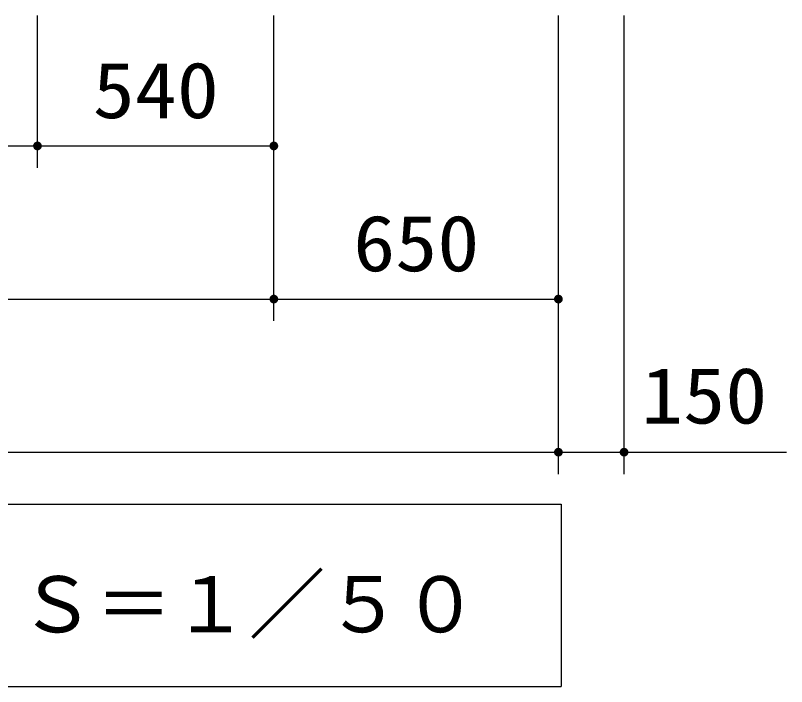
# Model space of a CAD drawing. Units: millimetres, scale not verified. Extents: x -14850 to 14850, y -10500 to 10500.
# Drawn here: x -8238 to -6476, y -7478 to -5944 of the extents above; entities that cross this region are included whole.
import ezdxf
from ezdxf.enums import TextEntityAlignment as Align

# ---------------------------------------------------------------- set-up
doc = ezdxf.new("R2010")
doc.units = ezdxf.units.MM
doc.header["$LTSCALE"] = 50
doc.layers.add('0-2_水管', color=3, linetype='Continuous', lineweight=25)
doc.layers.add('0-3_製作', color=5, linetype='Continuous', lineweight=25)
doc.styles.add('ＭＳ ゴシック', font='')
doc.styles.get('ＭＳ ゴシック').set_extended_font_data('MS Gothic')

msp = doc.modelspace()

# ---------------------------------------------------------------- linework, layer by layer
at = {"layer": '0-2_水管'}
msp.add_line((-10324.45, -7477.76), (-6991.12, -7477.76), dxfattribs=at)
msp.add_lwpolyline([(-10324.45, -7061.09), (-6991.12, -7061.09), (-6991.12, -7477.76)], dxfattribs=at)
at = {"layer": '0-3_製作', "color": 2}
for p, q in [((-8187.78, -6291.95), (-8187.78, -5943.52)), ((-7647.78, -6641.95), (-7647.78, -5943.52)), ((-6997.78, -6991.95), (-6997.78, -5943.52)), ((-6847.78, -6991.95), (-6847.78, -5943.52)), ((-8637.78, -6241.95), (-8187.78, -6241.95)), ((-8187.78, -6241.95), (-7647.78, -6241.95)), ((-10247.78, -6591.95), (-7647.78, -6591.95)), ((-7647.78, -6591.95), (-6997.78, -6591.95)), ((-10247.78, -6941.95), (-6997.78, -6941.95)), ((-6997.78, -6941.95), (-6847.78, -6941.95)), ((-6847.78, -6941.95), (-6476.49, -6941.95))]:
    msp.add_line(p, q, dxfattribs=at)
at = {"layer": '0-3_製作'}
for points in [[(-8195.49, -6235.58), (-8187.78, -6241.95), (-8196.23, -6236.59)], [(-8194.63, -6234.66), (-8187.78, -6241.95), (-8195.49, -6235.58)], [(-8193.66, -6233.86), (-8187.78, -6241.95), (-8194.63, -6234.66)], [(-8193.66, -6233.86), (-8187.78, -6231.95), (-8187.78, -6241.95)], [(-8192.6, -6233.19), (-8187.78, -6231.95), (-8193.66, -6233.86)], [(-8191.47, -6232.66), (-8187.78, -6231.95), (-8192.6, -6233.19)], [(-8190.27, -6232.27), (-8187.78, -6231.95), (-8191.47, -6232.66)], [(-8189.04, -6232.03), (-8187.78, -6231.95), (-8190.27, -6232.27)], [(-8187.78, -6231.95), (-8177.78, -6241.95), (-8187.78, -6241.95)], [(-8187.16, -6231.97), (-8177.78, -6241.95), (-8187.78, -6231.95)], [(-8185.91, -6232.13), (-8177.78, -6241.95), (-8187.16, -6231.97)], [(-8184.69, -6232.44), (-8177.78, -6241.95), (-8185.91, -6232.13)], [(-8184.69, -6232.44), (-8177.86, -6240.7), (-8177.78, -6241.95)], [(-8183.53, -6232.9), (-8177.86, -6240.7), (-8184.69, -6232.44)], [(-8183.53, -6232.9), (-8178.1, -6239.47), (-8177.86, -6240.7)], [(-8182.43, -6233.51), (-8178.1, -6239.47), (-8183.53, -6232.9)], [(-8182.43, -6233.51), (-8178.49, -6238.27), (-8178.1, -6239.47)], [(-8181.41, -6234.25), (-8178.49, -6238.27), (-8182.43, -6233.51)], [(-8181.41, -6234.25), (-8179.02, -6237.14), (-8178.49, -6238.27)], [(-8180.49, -6235.11), (-8179.02, -6237.14), (-8181.41, -6234.25)], [(-8180.49, -6235.11), (-8179.69, -6236.07), (-8179.02, -6237.14)], [(-7655.49, -6235.58), (-7647.78, -6241.95), (-7656.23, -6236.59)], [(-7654.63, -6234.66), (-7647.78, -6241.95), (-7655.49, -6235.58)], [(-7653.66, -6233.86), (-7647.78, -6241.95), (-7654.63, -6234.66)], [(-7653.66, -6233.86), (-7647.78, -6231.95), (-7647.78, -6241.95)], [(-7652.6, -6233.19), (-7647.78, -6231.95), (-7653.66, -6233.86)], [(-7651.47, -6232.66), (-7647.78, -6231.95), (-7652.6, -6233.19)], [(-7650.27, -6232.27), (-7647.78, -6231.95), (-7651.47, -6232.66)], [(-7649.04, -6232.03), (-7647.78, -6231.95), (-7650.27, -6232.27)], [(-7647.78, -6231.95), (-7637.78, -6241.95), (-7647.78, -6241.95)], [(-7647.16, -6231.97), (-7637.78, -6241.95), (-7647.78, -6231.95)], [(-7645.91, -6232.13), (-7637.78, -6241.95), (-7647.16, -6231.97)], [(-7644.69, -6232.44), (-7637.78, -6241.95), (-7645.91, -6232.13)], [(-7644.69, -6232.44), (-7637.86, -6240.7), (-7637.78, -6241.95)], [(-7643.53, -6232.9), (-7637.86, -6240.7), (-7644.69, -6232.44)], [(-7643.53, -6232.9), (-7638.1, -6239.47), (-7637.86, -6240.7)], [(-7642.43, -6233.51), (-7638.1, -6239.47), (-7643.53, -6232.9)], [(-7642.43, -6233.51), (-7638.49, -6238.27), (-7638.1, -6239.47)], [(-7641.41, -6234.25), (-7638.49, -6238.27), (-7642.43, -6233.51)], [(-7641.41, -6234.25), (-7639.02, -6237.14), (-7638.49, -6238.27)], [(-7640.5, -6235.11), (-7639.02, -6237.14), (-7641.41, -6234.25)], [(-7640.5, -6235.11), (-7639.69, -6236.07), (-7639.02, -6237.14)], [(-8197.76, -6241.32), (-8187.78, -6241.95), (-8197.78, -6241.95)], [(-8197.78, -6241.95), (-8190.87, -6251.46), (-8197.71, -6243.21)], [(-8197.78, -6241.95), (-8189.66, -6251.78), (-8190.87, -6251.46)], [(-8187.78, -6241.95), (-8189.66, -6251.78), (-8197.78, -6241.95)], [(-8197.61, -6240.08), (-8187.78, -6241.95), (-8197.76, -6241.32)], [(-8197.71, -6243.21), (-8192.04, -6251), (-8197.47, -6244.44)], [(-8197.71, -6243.21), (-8190.87, -6251.46), (-8192.04, -6251)], [(-8197.29, -6238.86), (-8187.78, -6241.95), (-8197.61, -6240.08)], [(-8197.47, -6244.44), (-8193.14, -6250.4), (-8197.08, -6245.63)], [(-8197.47, -6244.44), (-8192.04, -6251), (-8193.14, -6250.4)], [(-8196.83, -6237.69), (-8187.78, -6241.95), (-8197.29, -6238.86)], [(-8197.08, -6245.63), (-8194.16, -6249.66), (-8196.55, -6246.77)], [(-8197.08, -6245.63), (-8193.14, -6250.4), (-8194.16, -6249.66)], [(-8196.23, -6236.59), (-8187.78, -6241.95), (-8196.83, -6237.69)], [(-8196.55, -6246.77), (-8195.07, -6248.8), (-8195.87, -6247.83)], [(-8196.55, -6246.77), (-8194.16, -6249.66), (-8195.07, -6248.8)], [(-8187.78, -6241.95), (-8188.41, -6251.93), (-8189.66, -6251.78)], [(-8187.78, -6241.95), (-8187.78, -6251.95), (-8188.41, -6251.93)], [(-8187.78, -6241.95), (-8186.53, -6251.87), (-8187.78, -6251.95)], [(-8187.78, -6241.95), (-8185.3, -6251.64), (-8186.53, -6251.87)], [(-8187.78, -6241.95), (-8184.1, -6251.25), (-8185.3, -6251.64)], [(-8187.78, -6241.95), (-8182.97, -6250.72), (-8184.1, -6251.25)], [(-8187.78, -6241.95), (-8181.91, -6250.04), (-8182.97, -6250.72)], [(-8187.78, -6241.95), (-8180.94, -6249.24), (-8181.91, -6250.04)], [(-8177.78, -6241.95), (-8180.94, -6249.24), (-8187.78, -6241.95)], [(-8177.78, -6241.95), (-8180.08, -6248.33), (-8180.94, -6249.24)], [(-8177.78, -6241.95), (-8179.34, -6247.31), (-8180.08, -6248.33)], [(-8177.78, -6241.95), (-8178.74, -6246.21), (-8179.34, -6247.31)], [(-8177.78, -6241.95), (-8178.27, -6245.04), (-8178.74, -6246.21)], [(-8177.78, -6241.95), (-8177.96, -6243.83), (-8178.27, -6245.04)], [(-8177.78, -6241.95), (-8177.8, -6242.58), (-8177.96, -6243.83)], [(-7657.76, -6241.32), (-7647.78, -6241.95), (-7657.78, -6241.95)], [(-7657.78, -6241.95), (-7650.87, -6251.46), (-7657.71, -6243.21)], [(-7657.78, -6241.95), (-7649.66, -6251.78), (-7650.87, -6251.46)], [(-7647.78, -6241.95), (-7649.66, -6251.78), (-7657.78, -6241.95)], [(-7657.61, -6240.08), (-7647.78, -6241.95), (-7657.76, -6241.32)], [(-7657.71, -6243.21), (-7652.04, -6251), (-7657.47, -6244.44)], [(-7657.71, -6243.21), (-7650.87, -6251.46), (-7652.04, -6251)], [(-7657.3, -6238.86), (-7647.78, -6241.95), (-7657.61, -6240.08)], [(-7657.47, -6244.44), (-7653.14, -6250.4), (-7657.08, -6245.63)], [(-7657.47, -6244.44), (-7652.04, -6251), (-7653.14, -6250.4)], [(-7656.83, -6237.69), (-7647.78, -6241.95), (-7657.3, -6238.86)], [(-7657.08, -6245.63), (-7654.16, -6249.66), (-7656.55, -6246.77)], [(-7657.08, -6245.63), (-7653.14, -6250.4), (-7654.16, -6249.66)], [(-7656.23, -6236.59), (-7647.78, -6241.95), (-7656.83, -6237.69)], [(-7656.55, -6246.77), (-7655.07, -6248.8), (-7655.87, -6247.83)], [(-7656.55, -6246.77), (-7654.16, -6249.66), (-7655.07, -6248.8)], [(-7647.78, -6241.95), (-7648.41, -6251.93), (-7649.66, -6251.78)], [(-7647.78, -6241.95), (-7647.78, -6251.95), (-7648.41, -6251.93)], [(-7647.78, -6241.95), (-7646.53, -6251.87), (-7647.78, -6251.95)], [(-7647.78, -6241.95), (-7645.3, -6251.64), (-7646.53, -6251.87)], [(-7647.78, -6241.95), (-7644.1, -6251.25), (-7645.3, -6251.64)], [(-7647.78, -6241.95), (-7642.97, -6250.72), (-7644.1, -6251.25)], [(-7647.78, -6241.95), (-7641.91, -6250.04), (-7642.97, -6250.72)], [(-7647.78, -6241.95), (-7640.94, -6249.24), (-7641.91, -6250.04)], [(-7637.78, -6241.95), (-7640.94, -6249.24), (-7647.78, -6241.95)], [(-7637.78, -6241.95), (-7640.08, -6248.33), (-7640.94, -6249.24)], [(-7637.78, -6241.95), (-7639.34, -6247.31), (-7640.08, -6248.33)], [(-7637.78, -6241.95), (-7638.74, -6246.21), (-7639.34, -6247.31)], [(-7637.78, -6241.95), (-7638.27, -6245.04), (-7638.74, -6246.21)], [(-7637.78, -6241.95), (-7637.96, -6243.83), (-7638.27, -6245.04)], [(-7637.78, -6241.95), (-7637.8, -6242.58), (-7637.96, -6243.83)], [(-7656.83, -6587.69), (-7647.78, -6591.95), (-7657.3, -6588.86)], [(-7656.23, -6586.59), (-7647.78, -6591.95), (-7656.83, -6587.69)], [(-7655.49, -6585.58), (-7647.78, -6591.95), (-7656.23, -6586.59)], [(-7654.63, -6584.66), (-7647.78, -6591.95), (-7655.49, -6585.58)], [(-7653.66, -6583.86), (-7647.78, -6591.95), (-7654.63, -6584.66)], [(-7653.66, -6583.86), (-7647.78, -6581.95), (-7647.78, -6591.95)], [(-7652.6, -6583.19), (-7647.78, -6581.95), (-7653.66, -6583.86)], [(-7651.47, -6582.66), (-7647.78, -6581.95), (-7652.6, -6583.19)], [(-7650.27, -6582.27), (-7647.78, -6581.95), (-7651.47, -6582.66)], [(-7649.04, -6582.03), (-7647.78, -6581.95), (-7650.27, -6582.27)], [(-7647.78, -6581.95), (-7637.78, -6591.95), (-7647.78, -6591.95)], [(-7647.16, -6581.97), (-7637.78, -6591.95), (-7647.78, -6581.95)], [(-7645.91, -6582.13), (-7637.78, -6591.95), (-7647.16, -6581.97)], [(-7645.91, -6582.13), (-7637.86, -6590.7), (-7637.78, -6591.95)], [(-7644.69, -6582.44), (-7637.86, -6590.7), (-7645.91, -6582.13)], [(-7644.69, -6582.44), (-7638.1, -6589.47), (-7637.86, -6590.7)], [(-7643.53, -6582.9), (-7638.1, -6589.47), (-7644.69, -6582.44)], [(-7643.53, -6582.9), (-7638.49, -6588.27), (-7638.1, -6589.47)], [(-7642.43, -6583.51), (-7638.49, -6588.27), (-7643.53, -6582.9)], [(-7642.43, -6583.51), (-7639.02, -6587.14), (-7638.49, -6588.27)], [(-7641.41, -6584.25), (-7639.02, -6587.14), (-7642.43, -6583.51)], [(-7641.41, -6584.25), (-7639.69, -6586.07), (-7639.02, -6587.14)], [(-7640.5, -6585.11), (-7639.69, -6586.07), (-7641.41, -6584.25)], [(-7006.83, -6587.69), (-6997.78, -6591.95), (-7007.3, -6588.86)], [(-7006.23, -6586.59), (-6997.78, -6591.95), (-7006.83, -6587.69)], [(-7005.49, -6585.58), (-6997.78, -6591.95), (-7006.23, -6586.59)], [(-7004.63, -6584.66), (-6997.78, -6591.95), (-7005.49, -6585.58)], [(-7004.63, -6584.66), (-6997.78, -6581.95), (-6997.78, -6591.95)], [(-7003.66, -6583.86), (-6997.78, -6581.95), (-7004.63, -6584.66)], [(-7002.6, -6583.19), (-6997.78, -6581.95), (-7003.66, -6583.86)], [(-7001.47, -6582.66), (-6997.78, -6581.95), (-7002.6, -6583.19)], [(-7000.27, -6582.27), (-6997.78, -6581.95), (-7001.47, -6582.66)], [(-6999.04, -6582.03), (-6997.78, -6581.95), (-7000.27, -6582.27)], [(-6997.78, -6581.95), (-6987.78, -6591.95), (-6997.78, -6591.95)], [(-6997.16, -6581.97), (-6987.78, -6591.95), (-6997.78, -6581.95)], [(-6997.16, -6581.97), (-6987.86, -6590.7), (-6987.78, -6591.95)], [(-6995.91, -6582.13), (-6987.86, -6590.7), (-6997.16, -6581.97)], [(-6995.91, -6582.13), (-6988.1, -6589.47), (-6987.86, -6590.7)], [(-6994.69, -6582.44), (-6988.1, -6589.47), (-6995.91, -6582.13)], [(-6994.69, -6582.44), (-6988.49, -6588.27), (-6988.1, -6589.47)], [(-6993.53, -6582.9), (-6988.49, -6588.27), (-6994.69, -6582.44)], [(-6993.53, -6582.9), (-6989.02, -6587.14), (-6988.49, -6588.27)], [(-6992.43, -6583.51), (-6989.02, -6587.14), (-6993.53, -6582.9)], [(-6992.43, -6583.51), (-6989.69, -6586.07), (-6989.02, -6587.14)], [(-6991.41, -6584.25), (-6989.69, -6586.07), (-6992.43, -6583.51)], [(-6991.41, -6584.25), (-6990.5, -6585.11), (-6989.69, -6586.07)], [(-7657.76, -6591.32), (-7647.78, -6591.95), (-7657.78, -6591.95)], [(-7657.78, -6591.95), (-7649.66, -6601.78), (-7657.71, -6593.21)], [(-7657.78, -6591.95), (-7648.41, -6601.93), (-7649.66, -6601.78)], [(-7647.78, -6591.95), (-7648.41, -6601.93), (-7657.78, -6591.95)], [(-7657.61, -6590.08), (-7647.78, -6591.95), (-7657.76, -6591.32)], [(-7657.71, -6593.21), (-7650.87, -6601.46), (-7657.47, -6594.44)], [(-7657.71, -6593.21), (-7649.66, -6601.78), (-7650.87, -6601.46)], [(-7657.3, -6588.86), (-7647.78, -6591.95), (-7657.61, -6590.08)], [(-7657.47, -6594.44), (-7652.04, -6601), (-7657.08, -6595.63)], [(-7657.47, -6594.44), (-7650.87, -6601.46), (-7652.04, -6601)], [(-7657.08, -6595.63), (-7653.14, -6600.4), (-7656.55, -6596.77)], [(-7657.08, -6595.63), (-7652.04, -6601), (-7653.14, -6600.4)], [(-7656.55, -6596.77), (-7654.16, -6599.66), (-7655.87, -6597.83)], [(-7656.55, -6596.77), (-7653.14, -6600.4), (-7654.16, -6599.66)], [(-7655.87, -6597.83), (-7654.16, -6599.66), (-7655.07, -6598.8)], [(-7647.78, -6591.95), (-7647.78, -6601.95), (-7648.41, -6601.93)], [(-7647.78, -6591.95), (-7646.53, -6601.87), (-7647.78, -6601.95)], [(-7647.78, -6591.95), (-7645.3, -6601.64), (-7646.53, -6601.87)], [(-7647.78, -6591.95), (-7644.1, -6601.25), (-7645.3, -6601.64)], [(-7647.78, -6591.95), (-7642.97, -6600.72), (-7644.1, -6601.25)], [(-7647.78, -6591.95), (-7641.91, -6600.04), (-7642.97, -6600.72)], [(-7647.78, -6591.95), (-7640.94, -6599.24), (-7641.91, -6600.04)], [(-7637.78, -6591.95), (-7640.94, -6599.24), (-7647.78, -6591.95)], [(-7637.78, -6591.95), (-7640.08, -6598.33), (-7640.94, -6599.24)], [(-7637.78, -6591.95), (-7639.34, -6597.31), (-7640.08, -6598.33)], [(-7637.78, -6591.95), (-7638.74, -6596.21), (-7639.34, -6597.31)], [(-7637.78, -6591.95), (-7638.27, -6595.04), (-7638.74, -6596.21)], [(-7637.78, -6591.95), (-7637.96, -6593.83), (-7638.27, -6595.04)], [(-7637.78, -6591.95), (-7637.8, -6592.58), (-7637.96, -6593.83)], [(-7007.76, -6591.32), (-6997.78, -6591.95), (-7007.78, -6591.95)], [(-7007.78, -6591.95), (-6998.41, -6601.93), (-7007.71, -6593.21)], [(-7007.78, -6591.95), (-6997.78, -6601.95), (-6998.41, -6601.93)], [(-6997.78, -6591.95), (-6997.78, -6601.95), (-7007.78, -6591.95)], [(-7007.61, -6590.08), (-6997.78, -6591.95), (-7007.76, -6591.32)], [(-7007.71, -6593.21), (-6999.66, -6601.78), (-7007.47, -6594.44)], [(-7007.71, -6593.21), (-6998.41, -6601.93), (-6999.66, -6601.78)], [(-7007.3, -6588.86), (-6997.78, -6591.95), (-7007.61, -6590.08)], [(-7007.47, -6594.44), (-7000.87, -6601.46), (-7007.08, -6595.63)], [(-7007.47, -6594.44), (-6999.66, -6601.78), (-7000.87, -6601.46)], [(-7007.08, -6595.63), (-7002.04, -6601), (-7006.55, -6596.77)], [(-7007.08, -6595.63), (-7000.87, -6601.46), (-7002.04, -6601)], [(-7006.55, -6596.77), (-7003.14, -6600.4), (-7005.87, -6597.83)], [(-7006.55, -6596.77), (-7002.04, -6601), (-7003.14, -6600.4)], [(-7005.87, -6597.83), (-7004.16, -6599.66), (-7005.07, -6598.8)], [(-7005.87, -6597.83), (-7003.14, -6600.4), (-7004.16, -6599.66)], [(-6997.78, -6591.95), (-6996.53, -6601.87), (-6997.78, -6601.95)], [(-6997.78, -6591.95), (-6995.3, -6601.64), (-6996.53, -6601.87)], [(-6997.78, -6591.95), (-6994.1, -6601.25), (-6995.3, -6601.64)], [(-6997.78, -6591.95), (-6992.97, -6600.72), (-6994.1, -6601.25)], [(-6997.78, -6591.95), (-6991.91, -6600.04), (-6992.97, -6600.72)], [(-6997.78, -6591.95), (-6990.94, -6599.24), (-6991.91, -6600.04)], [(-6997.78, -6591.95), (-6990.08, -6598.33), (-6990.94, -6599.24)], [(-6987.78, -6591.95), (-6990.08, -6598.33), (-6997.78, -6591.95)], [(-6987.78, -6591.95), (-6989.34, -6597.31), (-6990.08, -6598.33)], [(-6987.78, -6591.95), (-6988.74, -6596.21), (-6989.34, -6597.31)], [(-6987.78, -6591.95), (-6988.27, -6595.04), (-6988.74, -6596.21)], [(-6987.78, -6591.95), (-6987.96, -6593.83), (-6988.27, -6595.04)], [(-6987.78, -6591.95), (-6987.8, -6592.58), (-6987.96, -6593.83)], [(-7007.61, -6940.08), (-6997.78, -6941.95), (-7007.76, -6941.32)], [(-7007.3, -6938.86), (-6997.78, -6941.95), (-7007.61, -6940.08)], [(-7006.83, -6937.69), (-6997.78, -6941.95), (-7007.3, -6938.86)], [(-7006.23, -6936.59), (-6997.78, -6941.95), (-7006.83, -6937.69)], [(-7005.49, -6935.58), (-6997.78, -6941.95), (-7006.23, -6936.59)], [(-7004.63, -6934.66), (-6997.78, -6941.95), (-7005.49, -6935.58)], [(-7004.63, -6934.66), (-6997.78, -6931.95), (-6997.78, -6941.95)], [(-7003.66, -6933.86), (-6997.78, -6931.95), (-7004.63, -6934.66)], [(-7002.6, -6933.19), (-6997.78, -6931.95), (-7003.66, -6933.86)], [(-7001.47, -6932.66), (-6997.78, -6931.95), (-7002.6, -6933.19)], [(-7000.27, -6932.27), (-6997.78, -6931.95), (-7001.47, -6932.66)], [(-6999.04, -6932.03), (-6997.78, -6931.95), (-7000.27, -6932.27)], [(-6997.78, -6931.95), (-6987.78, -6941.95), (-6997.78, -6941.95)], [(-6997.16, -6931.97), (-6987.78, -6941.95), (-6997.78, -6931.95)], [(-6997.16, -6931.97), (-6987.86, -6940.7), (-6987.78, -6941.95)], [(-6995.91, -6932.13), (-6987.86, -6940.7), (-6997.16, -6931.97)], [(-6995.91, -6932.13), (-6988.1, -6939.47), (-6987.86, -6940.7)], [(-6994.69, -6932.44), (-6988.1, -6939.47), (-6995.91, -6932.13)], [(-6994.69, -6932.44), (-6988.49, -6938.27), (-6988.1, -6939.47)], [(-6993.53, -6932.9), (-6988.49, -6938.27), (-6994.69, -6932.44)], [(-6993.53, -6932.9), (-6989.02, -6937.14), (-6988.49, -6938.27)], [(-6992.43, -6933.51), (-6989.02, -6937.14), (-6993.53, -6932.9)], [(-6992.43, -6933.51), (-6989.69, -6936.07), (-6989.02, -6937.14)], [(-6991.41, -6934.25), (-6989.69, -6936.07), (-6992.43, -6933.51)], [(-6991.41, -6934.25), (-6990.5, -6935.11), (-6989.69, -6936.07)], [(-6857.61, -6940.08), (-6847.78, -6941.95), (-6857.76, -6941.32)], [(-6857.3, -6938.86), (-6847.78, -6941.95), (-6857.61, -6940.08)], [(-6856.83, -6937.69), (-6847.78, -6941.95), (-6857.3, -6938.86)], [(-6856.23, -6936.59), (-6847.78, -6941.95), (-6856.83, -6937.69)], [(-6855.49, -6935.58), (-6847.78, -6941.95), (-6856.23, -6936.59)], [(-6854.63, -6934.66), (-6847.78, -6941.95), (-6855.49, -6935.58)], [(-6854.63, -6934.66), (-6847.78, -6931.95), (-6847.78, -6941.95)], [(-6853.66, -6933.86), (-6847.78, -6931.95), (-6854.63, -6934.66)], [(-6852.6, -6933.19), (-6847.78, -6931.95), (-6853.66, -6933.86)], [(-6851.47, -6932.66), (-6847.78, -6931.95), (-6852.6, -6933.19)], [(-6850.27, -6932.27), (-6847.78, -6931.95), (-6851.47, -6932.66)], [(-6849.04, -6932.03), (-6847.78, -6931.95), (-6850.27, -6932.27)], [(-6847.78, -6931.95), (-6837.78, -6941.95), (-6847.78, -6941.95)], [(-6847.78, -6931.95), (-6837.86, -6940.7), (-6837.78, -6941.95)], [(-6847.16, -6931.97), (-6837.86, -6940.7), (-6847.78, -6931.95)], [(-6845.91, -6932.13), (-6837.86, -6940.7), (-6847.16, -6931.97)], [(-6845.91, -6932.13), (-6838.1, -6939.47), (-6837.86, -6940.7)], [(-6844.69, -6932.44), (-6838.1, -6939.47), (-6845.91, -6932.13)], [(-6844.69, -6932.44), (-6838.49, -6938.27), (-6838.1, -6939.47)], [(-6843.53, -6932.9), (-6838.49, -6938.27), (-6844.69, -6932.44)], [(-6843.53, -6932.9), (-6839.02, -6937.14), (-6838.49, -6938.27)], [(-6842.43, -6933.51), (-6839.02, -6937.14), (-6843.53, -6932.9)], [(-6842.43, -6933.51), (-6839.69, -6936.07), (-6839.02, -6937.14)], [(-6841.41, -6934.25), (-6839.69, -6936.07), (-6842.43, -6933.51)], [(-6841.41, -6934.25), (-6840.49, -6935.11), (-6839.69, -6936.07)], [(-7007.76, -6941.32), (-6997.78, -6941.95), (-7007.78, -6941.95)], [(-7007.78, -6941.95), (-6998.41, -6951.93), (-7007.71, -6943.21)], [(-7007.78, -6941.95), (-6997.78, -6951.95), (-6998.41, -6951.93)], [(-6997.78, -6941.95), (-6997.78, -6951.95), (-7007.78, -6941.95)], [(-7007.71, -6943.21), (-6999.66, -6951.78), (-7007.47, -6944.44)], [(-7007.71, -6943.21), (-6998.41, -6951.93), (-6999.66, -6951.78)], [(-7007.47, -6944.44), (-7000.87, -6951.46), (-7007.08, -6945.63)], [(-7007.47, -6944.44), (-6999.66, -6951.78), (-7000.87, -6951.46)], [(-7007.08, -6945.63), (-7002.04, -6951), (-7006.55, -6946.77)], [(-7007.08, -6945.63), (-7000.87, -6951.46), (-7002.04, -6951)], [(-7006.55, -6946.77), (-7003.14, -6950.4), (-7005.87, -6947.83)], [(-7006.55, -6946.77), (-7002.04, -6951), (-7003.14, -6950.4)], [(-7005.87, -6947.83), (-7004.16, -6949.66), (-7005.07, -6948.8)], [(-7005.87, -6947.83), (-7003.14, -6950.4), (-7004.16, -6949.66)], [(-6997.78, -6941.95), (-6996.53, -6951.87), (-6997.78, -6951.95)], [(-6997.78, -6941.95), (-6995.3, -6951.64), (-6996.53, -6951.87)], [(-6997.78, -6941.95), (-6994.1, -6951.25), (-6995.3, -6951.64)], [(-6997.78, -6941.95), (-6992.97, -6950.72), (-6994.1, -6951.25)], [(-6997.78, -6941.95), (-6991.91, -6950.04), (-6992.97, -6950.72)], [(-6997.78, -6941.95), (-6990.94, -6949.24), (-6991.91, -6950.04)], [(-6997.78, -6941.95), (-6990.08, -6948.33), (-6990.94, -6949.24)], [(-6987.78, -6941.95), (-6990.08, -6948.33), (-6997.78, -6941.95)], [(-6987.78, -6941.95), (-6989.34, -6947.31), (-6990.08, -6948.33)], [(-6987.78, -6941.95), (-6988.74, -6946.21), (-6989.34, -6947.31)], [(-6987.78, -6941.95), (-6988.27, -6945.04), (-6988.74, -6946.21)], [(-6987.78, -6941.95), (-6987.96, -6943.83), (-6988.27, -6945.04)], [(-6987.78, -6941.95), (-6987.8, -6942.58), (-6987.96, -6943.83)], [(-6857.76, -6941.32), (-6847.78, -6941.95), (-6857.78, -6941.95)], [(-6857.78, -6941.95), (-6848.41, -6951.93), (-6857.71, -6943.21)], [(-6857.78, -6941.95), (-6847.78, -6951.95), (-6848.41, -6951.93)], [(-6857.78, -6941.95), (-6847.78, -6941.95), (-6847.78, -6951.95)], [(-6857.71, -6943.21), (-6849.66, -6951.78), (-6857.47, -6944.44)], [(-6857.71, -6943.21), (-6848.41, -6951.93), (-6849.66, -6951.78)], [(-6857.47, -6944.44), (-6850.87, -6951.46), (-6857.08, -6945.63)], [(-6857.47, -6944.44), (-6849.66, -6951.78), (-6850.87, -6951.46)], [(-6857.08, -6945.63), (-6852.04, -6951), (-6856.55, -6946.77)], [(-6857.08, -6945.63), (-6850.87, -6951.46), (-6852.04, -6951)], [(-6856.55, -6946.77), (-6853.14, -6950.4), (-6855.87, -6947.83)], [(-6856.55, -6946.77), (-6852.04, -6951), (-6853.14, -6950.4)], [(-6855.87, -6947.83), (-6854.16, -6949.66), (-6855.07, -6948.8)], [(-6855.87, -6947.83), (-6853.14, -6950.4), (-6854.16, -6949.66)], [(-6847.78, -6941.95), (-6846.53, -6951.87), (-6847.78, -6951.95)], [(-6847.78, -6941.95), (-6845.3, -6951.64), (-6846.53, -6951.87)], [(-6847.78, -6941.95), (-6844.1, -6951.25), (-6845.3, -6951.64)], [(-6847.78, -6941.95), (-6842.97, -6950.72), (-6844.1, -6951.25)], [(-6847.78, -6941.95), (-6841.91, -6950.04), (-6842.97, -6950.72)], [(-6847.78, -6941.95), (-6840.94, -6949.24), (-6841.91, -6950.04)], [(-6847.78, -6941.95), (-6840.08, -6948.33), (-6840.94, -6949.24)], [(-6837.78, -6941.95), (-6840.08, -6948.33), (-6847.78, -6941.95)], [(-6837.78, -6941.95), (-6839.34, -6947.31), (-6840.08, -6948.33)], [(-6837.78, -6941.95), (-6838.74, -6946.21), (-6839.34, -6947.31)], [(-6837.78, -6941.95), (-6838.27, -6945.04), (-6838.74, -6946.21)], [(-6837.78, -6941.95), (-6837.96, -6943.83), (-6838.27, -6945.04)], [(-6837.78, -6941.95), (-6837.8, -6942.58), (-6837.96, -6943.83)]]:
    msp.add_solid(points, dxfattribs=at)

# ---------------------------------------------------------------- texts
at = {"layer": '0-2_水管', "color": 4, "style": 'ＭＳ ゴシック'}
msp.add_text('Ｓ＝１／５０', height=128.4, dxfattribs=at).set_placement((-8230.67, -7392.2), align=Align.BOTTOM_LEFT)
at = {"layer": '0-3_製作', "color": 4, "style": 'ＭＳ ゴシック', "width": 1.1}
for s, p in [('540', (-8061.53, -6216.95)), ('650', (-7466.53, -6566.95)), ('150', (-6808.75, -6915.05))]:
    msp.add_text(s, height=128.4, dxfattribs=at).set_placement(p, align=Align.BOTTOM_LEFT)

doc.saveas('drawing.dxf')
